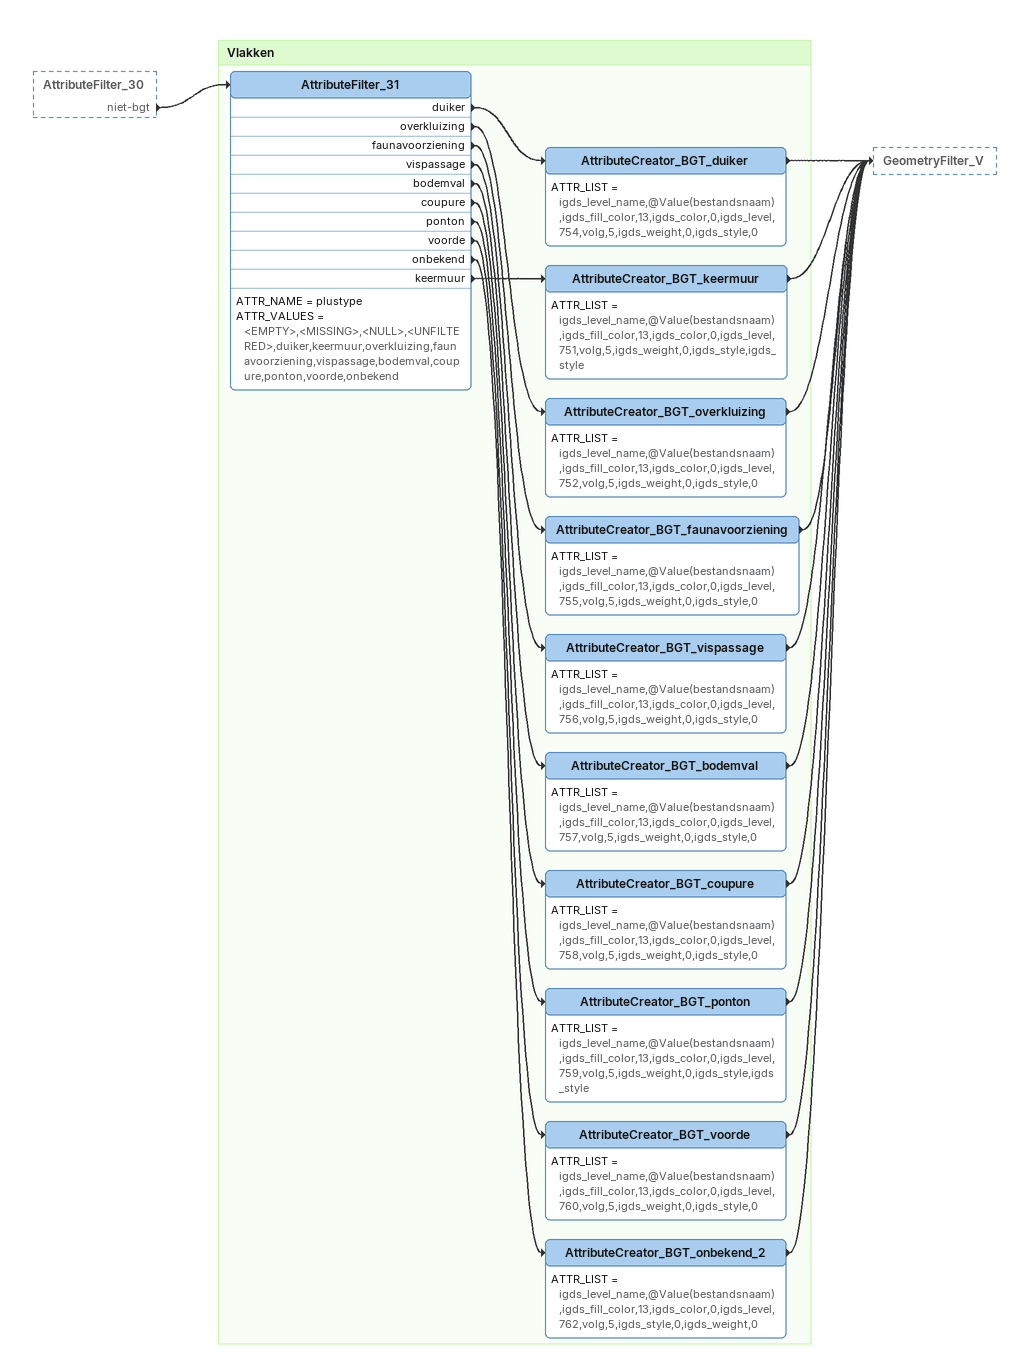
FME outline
AttributeFilter_30 [outside]
    niet-bgt -> AttributeFilter_31

Bookmark: Vlakken
AttributeFilter_31
    ATTR_NAME = plustype
    ATTR_VALUES = <EMPTY>,<MISSING>,<NULL>,<UNFILTERED>,duiker,keermuur,overkluizing,faunavoorziening,vispassage,bodemval,coupure,ponton,voorde,onbekend
    duiker -> AttributeCreator_BGT_duiker
    overkluizing -> AttributeCreator_BGT_overkluizing
    faunavoorziening -> AttributeCreator_BGT_faunavoorziening
    vispassage -> AttributeCreator_BGT_vispassage
    bodemval -> AttributeCreator_BGT_bodemval
    coupure -> AttributeCreator_BGT_coupure
    ponton -> AttributeCreator_BGT_ponton
    voorde -> AttributeCreator_BGT_voorde
    onbekend -> AttributeCreator_BGT_onbekend_2
    keermuur -> AttributeCreator_BGT_keermuur
AttributeCreator_BGT_duiker
    ATTR_LIST = igds_level_name,@Value(bestandsnaam),igds_fill_color,13,igds_color,0,igds_level,754,volg,5,igds_weight,0,igds_style,0
    -> GeometryFilter_V
AttributeCreator_BGT_keermuur
    ATTR_LIST = igds_level_name,@Value(bestandsnaam),igds_fill_color,13,igds_color,0,igds_level,751,volg,5,igds_weight,0,igds_style,igds_style
    -> GeometryFilter_V
AttributeCreator_BGT_overkluizing
    ATTR_LIST = igds_level_name,@Value(bestandsnaam),igds_fill_color,13,igds_color,0,igds_level,752,volg,5,igds_weight,0,igds_style,0
    -> GeometryFilter_V
AttributeCreator_BGT_faunavoorziening
    ATTR_LIST = igds_level_name,@Value(bestandsnaam),igds_fill_color,13,igds_color,0,igds_level,755,volg,5,igds_weight,0,igds_style,0
    -> GeometryFilter_V
AttributeCreator_BGT_vispassage
    ATTR_LIST = igds_level_name,@Value(bestandsnaam),igds_fill_color,13,igds_color,0,igds_level,756,volg,5,igds_weight,0,igds_style,0
    -> GeometryFilter_V
AttributeCreator_BGT_bodemval
    ATTR_LIST = igds_level_name,@Value(bestandsnaam),igds_fill_color,13,igds_color,0,igds_level,757,volg,5,igds_weight,0,igds_style,0
    -> GeometryFilter_V
AttributeCreator_BGT_coupure
    ATTR_LIST = igds_level_name,@Value(bestandsnaam),igds_fill_color,13,igds_color,0,igds_level,758,volg,5,igds_weight,0,igds_style,0
    -> GeometryFilter_V
AttributeCreator_BGT_ponton
    ATTR_LIST = igds_level_name,@Value(bestandsnaam),igds_fill_color,13,igds_color,0,igds_level,759,volg,5,igds_weight,0,igds_style,igds_style
    -> GeometryFilter_V
AttributeCreator_BGT_voorde
    ATTR_LIST = igds_level_name,@Value(bestandsnaam),igds_fill_color,13,igds_color,0,igds_level,760,volg,5,igds_weight,0,igds_style,0
    -> GeometryFilter_V
AttributeCreator_BGT_onbekend_2
    ATTR_LIST = igds_level_name,@Value(bestandsnaam),igds_fill_color,13,igds_color,0,igds_level,762,volg,5,igds_style,0,igds_weight,0
    -> GeometryFilter_V
